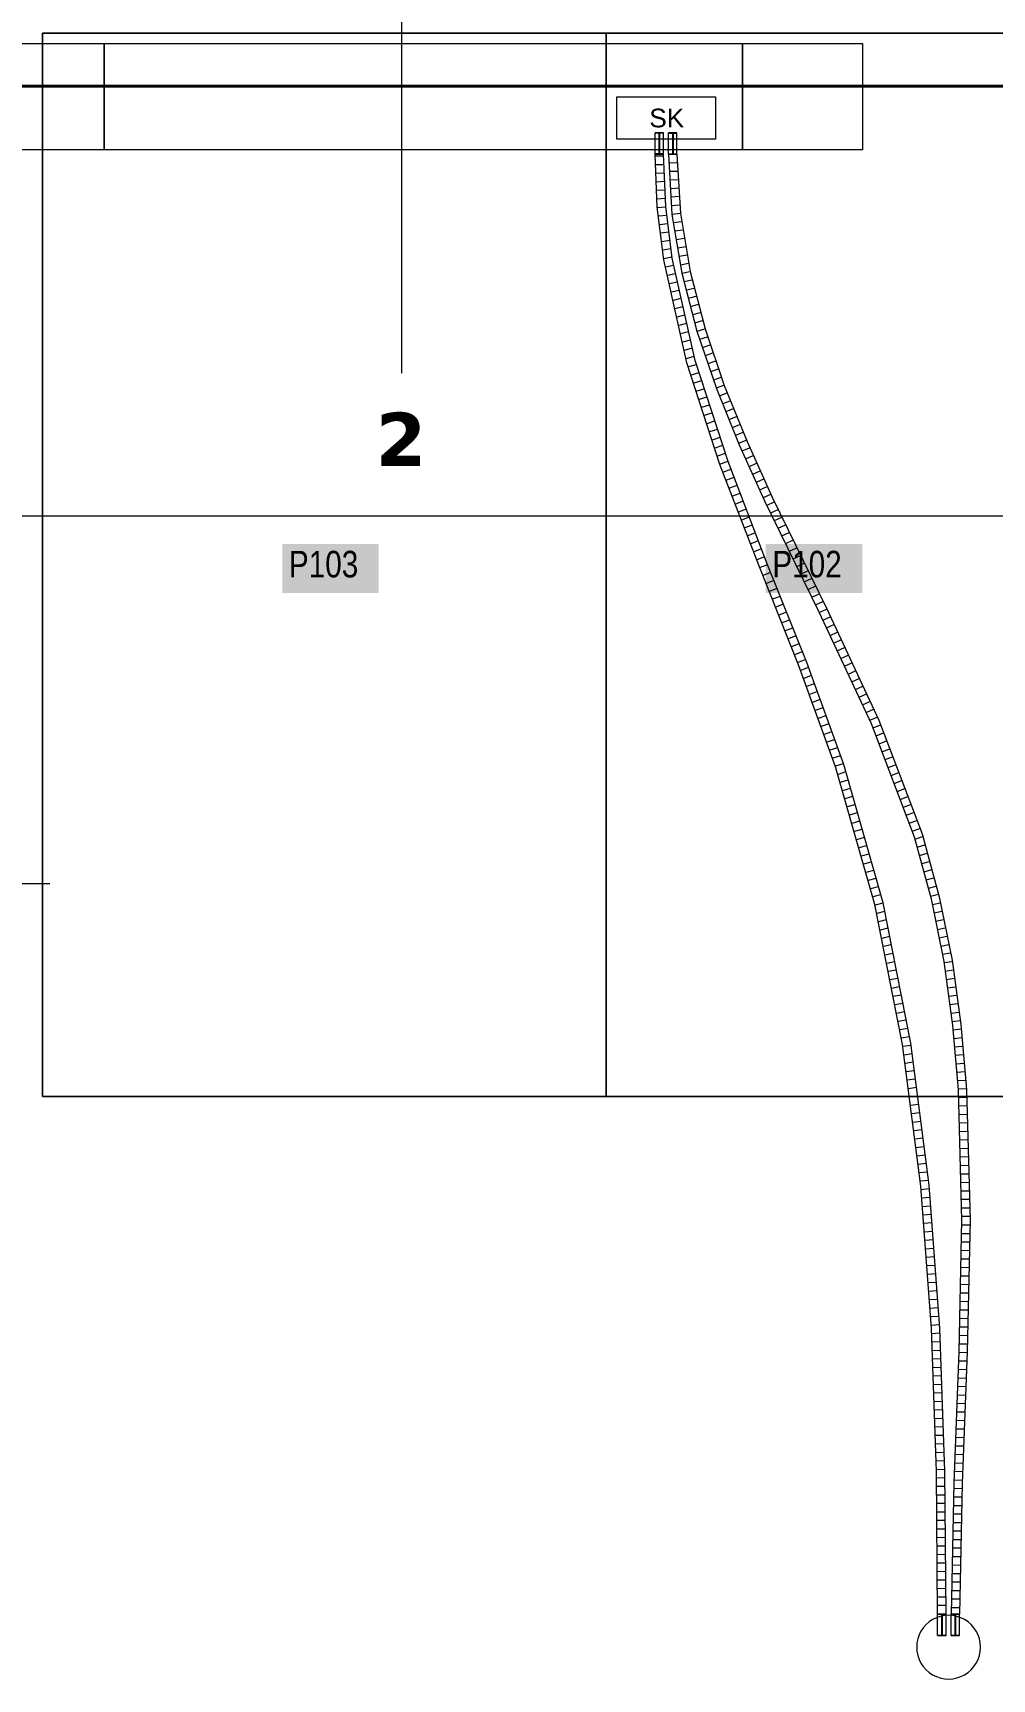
# Model space of a CAD drawing. Extents: x -882 to 613, y -179 to 366.
# Drawn here: x 168.7 to 258.9, y 64 to 218.8 of the extents above; entities that cross this region are included whole.
import ezdxf
from ezdxf.lldxf.tags import DXFTag

# ---------------------------------------------------------------- set-up
doc = ezdxf.new("R2010")
doc.units = 0
doc.layers.get('0').update_dxf_attribs({"lineweight": 13})
for name, color, linetype, lineweight, true_color in [('A-____-MATC-OTLN', 7, 'Strichpunkt - Mittel', 40, 0x0080ff), ('A-DETL-____-OTLN', 5, 'Continuous', 9, 0x0000ff), ('EL01_WAN_Röhre', 7, 'Continuous', 13, 0xff6666), ('EL01_WAN_Schlaufkasten', 1, 'Continuous', 13, 0xff0000), ('EL01_WAN_Trassen', 40, 'Continuous', 13, 0xffbf00), ('S-GRID-____-IDEN', 7, 'Continuous', 9, 0x5555aa)]:
    doc.layers.add(name, color=color, linetype=linetype, lineweight=lineweight, true_color=true_color)
for name, color, linetype, lineweight in [('C-PRKG-____-IDEN', 7, 'Continuous', 5), ('C-PRKG-____-OTLN', 7, 'Continuous', 9), ('S-GRID-____-OTLN', 7, 'Continuous', 5)]:
    doc.layers.add(name, color=color, linetype=linetype, lineweight=lineweight)
doc.styles.get("Standard").update_dxf_attribs({"font": 'arial.ttf'})
tags = doc.linetypes.add('_Rasterlinie_', pattern=[0.375, 0.2, -0.05, 0.075, -0.05]).pattern_tags.tags
tags[10:11] = [DXFTag(74, 4), DXFTag(75, 0), DXFTag(340, '0'), DXFTag(46, 1.0), DXFTag(50, 0.0), DXFTag(44, 0.0), DXFTag(45, 0.0)]
tags[8:9] = [DXFTag(74, 4), DXFTag(75, 0), DXFTag(340, '0'), DXFTag(46, 1.0), DXFTag(50, 0.0), DXFTag(44, 0.0), DXFTag(45, 0.0)]
tags[6:7] = [DXFTag(74, 4), DXFTag(75, 0), DXFTag(340, '0'), DXFTag(46, 1.0), DXFTag(50, 0.0), DXFTag(44, 0.0), DXFTag(45, 0.0)]
tags[4:5] = [DXFTag(74, 4), DXFTag(75, 0), DXFTag(340, '0'), DXFTag(46, 1.0), DXFTag(50, 0.0), DXFTag(44, 0.0), DXFTag(45, 0.0)]
tags = doc.linetypes.add('_Strichpunkt - Mittel_', pattern=[0.35, 0.15, -0.1, 0, -0.1]).pattern_tags.tags
tags[10:11] = [DXFTag(74, 4), DXFTag(75, 0), DXFTag(340, '0'), DXFTag(46, 1.0), DXFTag(50, 0.0), DXFTag(44, 0.0), DXFTag(45, 0.0)]
tags[8:9] = [DXFTag(74, 4), DXFTag(75, 0), DXFTag(340, '0'), DXFTag(46, 1.0), DXFTag(50, 0.0), DXFTag(44, 0.0), DXFTag(45, 0.0)]
tags[6:7] = [DXFTag(74, 4), DXFTag(75, 0), DXFTag(340, '0'), DXFTag(46, 1.0), DXFTag(50, 0.0), DXFTag(44, 0.0), DXFTag(45, 0.0)]
tags[4:5] = [DXFTag(74, 4), DXFTag(75, 0), DXFTag(340, '0'), DXFTag(46, 1.0), DXFTag(50, 0.0), DXFTag(44, 0.0), DXFTag(45, 0.0)]
tags = doc.linetypes.add('fein_strichliert', pattern=[4, 1, -2, 1]).pattern_tags.tags
tags[8:9] = [DXFTag(74, 4), DXFTag(75, 0), DXFTag(340, '0'), DXFTag(46, 0.0), DXFTag(50, 0.0), DXFTag(44, 0.0), DXFTag(45, 0.0)]
tags[6:7] = [DXFTag(74, 4), DXFTag(75, 0), DXFTag(340, '0'), DXFTag(46, 0.0), DXFTag(50, 0.0), DXFTag(44, 0.0), DXFTag(45, 0.0)]
tags[4:5] = [DXFTag(74, 4), DXFTag(75, 0), DXFTag(340, '0'), DXFTag(46, 0.0), DXFTag(50, 0.0), DXFTag(44, 0.0), DXFTag(45, 0.0)]
tags = doc.linetypes.add('Strichpunkt - Mittel', pattern=[0.35, 0.15, -0.1, 0, -0.1]).pattern_tags.tags
tags[10:11] = [DXFTag(74, 4), DXFTag(75, 0), DXFTag(340, '0'), DXFTag(46, 1.0), DXFTag(50, 0.0), DXFTag(44, 0.0), DXFTag(45, 0.0)]
tags[8:9] = [DXFTag(74, 4), DXFTag(75, 0), DXFTag(340, '0'), DXFTag(46, 1.0), DXFTag(50, 0.0), DXFTag(44, 0.0), DXFTag(45, 0.0)]
tags[6:7] = [DXFTag(74, 4), DXFTag(75, 0), DXFTag(340, '0'), DXFTag(46, 1.0), DXFTag(50, 0.0), DXFTag(44, 0.0), DXFTag(45, 0.0)]
tags[4:5] = [DXFTag(74, 4), DXFTag(75, 0), DXFTag(340, '0'), DXFTag(46, 1.0), DXFTag(50, 0.0), DXFTag(44, 0.0), DXFTag(45, 0.0)]
tags = doc.linetypes.add('STRICHPUNKT2', pattern=[12.7, 6.35, -3.175, 0, -3.175]).pattern_tags.tags
tags[10:11] = [DXFTag(74, 4), DXFTag(75, 0), DXFTag(340, '0'), DXFTag(46, 0.0), DXFTag(50, 0.0), DXFTag(44, 0.0), DXFTag(45, 0.0)]
tags[8:9] = [DXFTag(74, 4), DXFTag(75, 0), DXFTag(340, '0'), DXFTag(46, 0.0), DXFTag(50, 0.0), DXFTag(44, 0.0), DXFTag(45, 0.0)]
tags[6:7] = [DXFTag(74, 4), DXFTag(75, 0), DXFTag(340, '0'), DXFTag(46, 0.0), DXFTag(50, 0.0), DXFTag(44, 0.0), DXFTag(45, 0.0)]
tags[4:5] = [DXFTag(74, 4), DXFTag(75, 0), DXFTag(340, '0'), DXFTag(46, 0.0), DXFTag(50, 0.0), DXFTag(44, 0.0), DXFTag(45, 0.0)]

# ---------------------------------------------------------------- blocks, each defined once
blk = doc.blocks.new('Referenz-A0UJ2JE1XE', base_point=(-855.98, -164.75))
at = {"layer": 'A-____-MATC-OTLN', "color": 0, "linetype": 'Strichpunkt - Mittel', "ltscale": 0.4}
blk.add_line((-855.98, 213.76), (368.1, 213.76), dxfattribs=at)
at = {"layer": 'A-DETL-____-OTLN', "color": 0, "linetype": '_Strichpunkt - Mittel_', "ltscale": 0.13}
blk.add_line((170.33, 138.76), (155.93, 138.76), dxfattribs=at)
at = {"layer": 'C-PRKG-____-IDEN', "color": 7, "linetype": 'Continuous', "ltscale": 0.13, "true_color": 0xffffff}
for points in [[(192.17, 166.1), (201.25, 166.1), (192.17, 170.7)], [(201.25, 166.1), (192.17, 170.7), (201.25, 170.7)], [(237.61, 166.1), (246.69, 166.1), (237.61, 170.7)], [(246.69, 166.1), (237.61, 170.7), (246.69, 170.7)]]:
    blk.add_solid(points, dxfattribs=at)
at = {"layer": 'C-PRKG-____-OTLN', "color": 0, "linetype": 'Continuous', "ltscale": 0.13}
for p, q in [((222.63, 218.75), (169.63, 218.75)), ((169.63, 118.77), (169.63, 218.75)), ((222.63, 218.75), (169.63, 218.75)), ((169.63, 218.75), (169.63, 118.77)), ((169.63, 118.77), (169.63, 218.75)), ((169.63, 218.75), (222.63, 218.75)), ((169.63, 218.75), (169.63, 218.75)), ((275.63, 218.75), (222.63, 218.75)), ((222.63, 118.77), (222.63, 218.75)), ((275.63, 218.75), (222.63, 218.75)), ((222.63, 218.75), (222.63, 118.77)), ((222.63, 118.77), (222.63, 218.75)), ((222.63, 218.75), (275.63, 218.75)), ((222.63, 218.75), (222.63, 218.75)), ((222.63, 118.77), (222.63, 218.75)), ((222.63, 118.77), (222.63, 218.75)), ((222.63, 218.75), (222.63, 118.77)), ((222.63, 218.75), (222.63, 218.75)), ((222.63, 118.77), (169.63, 118.77)), ((169.63, 118.77), (222.63, 118.77)), ((222.63, 118.77), (169.63, 118.77)), ((169.63, 118.77), (169.63, 118.77)), ((275.63, 118.77), (222.63, 118.77)), ((222.63, 118.77), (275.63, 118.77)), ((275.63, 118.77), (222.63, 118.77)), ((222.63, 118.77), (222.63, 118.77)), ((222.63, 118.77), (222.63, 118.77))]:
    blk.add_line(p, q, dxfattribs=at)
at = {"layer": 'S-GRID-____-OTLN', "color": 0, "linetype": '_Rasterlinie_', "ltscale": 0.13}
for p, q in [((203.43, 186.76), (203.43, 354.65)), ((-855.98, 173.36), (368.1, 173.36))]:
    blk.add_line(p, q, dxfattribs=at)
at = {"layer": 'C-PRKG-____-IDEN', "color": 0, "linetype": 'Continuous', "ltscale": 0.13, "char_height": 2.5, "attachment_point": 1}
for s, insert in [('{\\W0.8;\\fArial;P103}', (192.8, 170.07)), ('{\\W0.8;\\fArial;P102}', (238.24, 170.07))]:
    blk.add_mtext(s, dxfattribs=dict(at, insert=insert))
at = {"layer": 'S-GRID-____-IDEN', "color": 0, "linetype": 'Continuous', "lineweight": 5, "ltscale": 0.13, "insert": (200.95, 183.06), "char_height": 5, "attachment_point": 1}
blk.add_mtext('{\\fVerdana|b1|i0;2}', dxfattribs=at)
blk = doc.blocks.new('Kabelkanal-A0UJ2JE3XE', base_point=(115.43, 207.76))
at = {"color": 0, "linetype": 'ByBlock', "lineweight": -2, "ltscale": 0.13}
for p, q in [((115.43, 207.76), (115.43, 217.76)), ((115.43, 217.76), (175.43, 217.76)), ((175.43, 217.76), (175.43, 207.76)), ((175.43, 207.76), (115.43, 207.76))]:
    blk.add_line(p, q, dxfattribs=at)
blk = doc.blocks.new('Kabelkanal-A0UJ2JELXE', base_point=(175.43, 207.76))
at = {"color": 0, "linetype": 'ByBlock', "lineweight": -2, "ltscale": 0.13}
for p, q in [((175.43, 207.76), (175.43, 217.76)), ((175.43, 217.76), (235.43, 217.76)), ((235.43, 217.76), (235.43, 207.76)), ((235.43, 207.76), (175.43, 207.76))]:
    blk.add_line(p, q, dxfattribs=at)
blk = doc.blocks.new('Kabelkanal-A0UJ2JERXE', base_point=(235.43, 207.76))
at = {"color": 0, "linetype": 'ByBlock', "lineweight": -2, "ltscale": 0.13}
for p, q in [((235.43, 207.76), (235.43, 217.76)), ((235.43, 217.76), (246.72, 217.76)), ((246.72, 217.76), (246.72, 207.76)), ((246.72, 207.76), (235.43, 207.76))]:
    blk.add_line(p, q, dxfattribs=at)
blk = doc.blocks.new('Wickelfalzrohr-A0UJ2JFDXE', base_point=(228.48, 207.35))
at = {"color": 0, "linetype": 'ByBlock', "lineweight": -2, "ltscale": 0.13}
for p, q in [((228.49, 209.36), (228.48, 209.36)), ((228.48, 209.36), (228.49, 209.36)), ((228.48, 207.36), (228.48, 209.36)), ((228.53, 209.36), (228.49, 209.36)), ((228.49, 209.36), (228.53, 209.36)), ((228.6, 209.36), (228.53, 209.36)), ((228.53, 209.36), (228.6, 209.35)), ((228.68, 209.37), (228.6, 209.36)), ((228.6, 209.35), (228.68, 209.35)), ((228.78, 209.37), (228.68, 209.37)), ((228.68, 209.35), (228.78, 209.35)), ((228.88, 209.37), (228.78, 209.37)), ((228.78, 209.35), (228.88, 209.35)), ((228.98, 209.37), (228.88, 209.37)), ((228.88, 209.35), (228.98, 209.35)), ((229.08, 209.37), (228.98, 209.37)), ((228.98, 209.35), (229.08, 209.35)), ((229.16, 209.36), (229.08, 209.37)), ((229.08, 209.35), (229.16, 209.35)), ((229.16, 209.35), (229.23, 209.36)), ((229.23, 209.36), (229.16, 209.36)), ((229.23, 209.36), (229.27, 209.36)), ((229.27, 209.36), (229.23, 209.36)), ((229.27, 209.36), (229.28, 209.36)), ((229.28, 209.36), (229.27, 209.36)), ((229.28, 207.36), (229.28, 209.36)), ((228.49, 207.36), (228.48, 207.36)), ((228.48, 207.36), (228.49, 207.36)), ((228.53, 207.36), (228.49, 207.36)), ((228.49, 207.36), (228.53, 207.36)), ((228.6, 207.37), (228.53, 207.36)), ((228.53, 207.36), (228.6, 207.35)), ((228.68, 207.37), (228.6, 207.37)), ((228.6, 207.35), (228.68, 207.35)), ((228.78, 207.37), (228.68, 207.37)), ((228.68, 207.35), (228.78, 207.35)), ((228.88, 207.37), (228.78, 207.37)), ((228.78, 207.35), (228.88, 207.35)), ((228.98, 207.37), (228.88, 207.37)), ((228.88, 207.35), (228.98, 207.35)), ((229.08, 207.37), (228.98, 207.37)), ((228.98, 207.35), (229.08, 207.35)), ((229.16, 207.37), (229.08, 207.37)), ((229.08, 207.35), (229.16, 207.35)), ((229.23, 207.36), (229.16, 207.37)), ((229.16, 207.35), (229.23, 207.36)), ((229.23, 207.36), (229.27, 207.36)), ((229.27, 207.36), (229.23, 207.36)), ((229.27, 207.36), (229.28, 207.36)), ((229.28, 207.36), (229.27, 207.36))]:
    blk.add_line(p, q, dxfattribs=at)
at = {"color": 0, "linetype": 'STRICHPUNKT2', "lineweight": 25, "ltscale": 0.25}
blk.add_line((228.88, 209.36), (228.88, 207.36), dxfattribs=at)
blk = doc.blocks.new('Flexrohr-A0UJ2JFFXE', base_point=(228.48, 70.1))
at = {"color": 0, "linetype": 'ByBlock', "lineweight": -2, "ltscale": 0.13}
for p, q in [((228.49, 207.36), (228.48, 207.36)), ((228.48, 207.36), (228.49, 207.36)), ((228.48, 207.36), (228.81, 201.7)), ((228.53, 207.36), (228.49, 207.36)), ((228.49, 207.36), (228.53, 207.36)), ((228.53, 207.36), (228.6, 207.37)), ((228.6, 207.35), (228.53, 207.36)), ((228.55, 206.56), (229.3, 206.57)), ((228.6, 207.37), (228.68, 207.37)), ((228.68, 207.35), (228.6, 207.35)), ((228.68, 207.37), (228.78, 207.37)), ((228.78, 207.35), (228.68, 207.35)), ((228.78, 207.37), (228.88, 207.37)), ((228.88, 207.35), (228.78, 207.35)), ((228.88, 207.37), (228.98, 207.37)), ((228.98, 207.35), (228.88, 207.35)), ((228.98, 207.37), (229.08, 207.37)), ((229.08, 207.35), (228.98, 207.35)), ((229.08, 207.37), (229.16, 207.37)), ((229.16, 207.35), (229.08, 207.35)), ((229.16, 207.37), (229.23, 207.36)), ((229.23, 207.36), (229.16, 207.35)), ((229.27, 207.36), (229.23, 207.36)), ((229.23, 207.36), (229.27, 207.36)), ((229.28, 207.36), (229.27, 207.36)), ((229.27, 207.36), (229.28, 207.36)), ((229.28, 207.36), (229.6, 201.79)), ((228.6, 205.75), (229.35, 205.77)), ((228.64, 204.95), (229.39, 204.98)), ((228.69, 204.14), (229.44, 204.19)), ((228.74, 203.34), (229.48, 203.4)), ((228.78, 202.53), (229.53, 202.6)), ((228.81, 201.7), (229.73, 196.16)), ((228.83, 201.73), (229.58, 201.81)), ((229.6, 201.79), (230.51, 196.33)), ((228.96, 200.93), (229.7, 201.03)), ((229.09, 200.14), (229.83, 200.24)), ((229.22, 199.34), (229.96, 199.46)), ((229.35, 198.55), (230.1, 198.68)), ((229.49, 197.76), (230.23, 197.89)), ((229.62, 196.96), (230.36, 197.11)), ((229.73, 196.16), (231.15, 190.71)), ((229.75, 196.17), (230.49, 196.32)), ((229.95, 195.39), (230.69, 195.55)), ((230.51, 196.33), (231.92, 190.94)), ((230.16, 194.61), (230.89, 194.78)), ((230.36, 193.83), (231.09, 194.02)), ((230.56, 193.05), (231.29, 193.25)), ((230.77, 192.28), (231.49, 192.48)), ((230.97, 191.5), (231.69, 191.71)), ((231.15, 190.71), (232.98, 185.34)), ((231.17, 190.72), (231.89, 190.94)), ((231.92, 190.94), (233.73, 185.62)), ((231.43, 189.96), (232.15, 190.18)), ((231.69, 189.2), (232.41, 189.43)), ((231.95, 188.44), (232.66, 188.67)), ((232.21, 187.68), (232.92, 187.92)), ((232.47, 186.92), (233.18, 187.17)), ((232.73, 186.16), (233.44, 186.41)), ((232.98, 185.34), (235.14, 180.04)), ((232.99, 185.4), (233.69, 185.66)), ((233.29, 184.65), (233.99, 184.92)), ((233.59, 183.91), (234.29, 184.18)), ((233.73, 185.62), (235.87, 180.35)), ((233.89, 183.17), (234.59, 183.44)), ((234.19, 182.42), (234.89, 182.7)), ((234.5, 181.68), (235.19, 181.96)), ((234.8, 180.93), (235.49, 181.23)), ((235.1, 180.19), (235.79, 180.49)), ((235.14, 180.04), (237.52, 174.77)), ((235.42, 179.46), (236.11, 179.76)), ((235.87, 180.35), (238.24, 175.12)), ((235.76, 178.73), (236.44, 179.03)), ((236.09, 178), (236.77, 178.3)), ((236.42, 177.27), (237.1, 177.58)), ((236.75, 176.54), (237.43, 176.85)), ((237.08, 175.8), (237.76, 176.12)), ((237.41, 175.07), (238.09, 175.4)), ((238.24, 175.12), (243.33, 164.67)), ((237.52, 174.77), (242.6, 164.33)), ((237.75, 174.35), (238.43, 174.67)), ((238.1, 173.63), (238.78, 173.95)), ((238.45, 172.91), (239.13, 173.23)), ((238.8, 172.19), (239.48, 172.52)), ((239.15, 171.47), (239.83, 171.8)), ((239.5, 170.75), (240.18, 171.08)), ((239.85, 170.03), (240.53, 170.36)), ((240.2, 169.31), (240.88, 169.64)), ((240.55, 168.6), (241.23, 168.92)), ((240.9, 167.88), (241.58, 168.2)), ((241.25, 167.16), (241.93, 167.48)), ((241.6, 166.44), (242.28, 166.76)), ((241.95, 165.72), (242.63, 166.04)), ((242.3, 165), (242.98, 165.32)), ((242.6, 164.33), (247.53, 153.85)), ((242.65, 164.28), (243.33, 164.6)), ((243.33, 164.67), (248.26, 154.16)), ((242.99, 163.56), (243.67, 163.88)), ((243.33, 162.83), (244.01, 163.15)), ((243.67, 162.11), (244.35, 162.43)), ((244.01, 161.39), (244.69, 161.7)), ((244.35, 160.66), (245.03, 160.98)), ((244.69, 159.94), (245.38, 160.25)), ((245.03, 159.22), (245.72, 159.53)), ((245.37, 158.49), (246.06, 158.8)), ((245.71, 157.77), (246.4, 158.08)), ((246.05, 157.05), (246.74, 157.35)), ((246.39, 156.33), (247.08, 156.63)), ((246.73, 155.6), (247.42, 155.9)), ((247.07, 154.88), (247.76, 155.18)), ((247.41, 154.16), (248.1, 154.45)), ((247.53, 153.85), (251.57, 143.2)), ((247.72, 153.42), (248.41, 153.71)), ((248.26, 154.16), (252.33, 143.46)), ((248, 152.67), (248.69, 152.96)), ((248.28, 151.93), (248.98, 152.21)), ((248.57, 151.18), (249.26, 151.46)), ((248.85, 150.44), (249.55, 150.71)), ((249.13, 149.69), (249.83, 149.96)), ((249.42, 148.94), (250.12, 149.22)), ((249.7, 148.2), (250.4, 148.47)), ((249.98, 147.45), (250.69, 147.72)), ((250.27, 146.71), (250.97, 146.97)), ((250.55, 145.96), (251.26, 146.22)), ((250.83, 145.21), (251.54, 145.47)), ((251.12, 144.47), (251.83, 144.72)), ((251.4, 143.72), (252.11, 143.97)), ((251.57, 143.2), (253.16, 137.37)), ((251.66, 142.97), (252.37, 143.21)), ((251.87, 142.2), (252.59, 142.43)), ((252.33, 143.46), (253.94, 137.55)), ((252.08, 141.44), (252.8, 141.66)), ((252.29, 140.67), (253.01, 140.88)), ((252.5, 139.9), (253.22, 140.11)), ((252.71, 139.13), (253.43, 139.33)), ((252.92, 138.37), (253.64, 138.55)), ((253.12, 137.6), (253.86, 137.78)), ((253.16, 137.37), (254.35, 131.45)), ((253.3, 136.82), (254.03, 136.99)), ((253.45, 136.04), (254.19, 136.2)), ((253.94, 137.55), (255.14, 131.58)), ((253.61, 135.26), (254.34, 135.42)), ((253.77, 134.48), (254.5, 134.63)), ((253.92, 133.7), (254.66, 133.84)), ((254.08, 132.92), (254.82, 133.06)), ((254.23, 132.14), (254.97, 132.27)), ((255.14, 131.58), (255.97, 125.54)), ((254.35, 131.45), (255.17, 125.45)), ((254.38, 131.36), (255.13, 131.48)), ((254.49, 130.57), (255.24, 130.68)), ((254.6, 129.78), (255.35, 129.89)), ((254.71, 128.99), (255.46, 129.09)), ((254.82, 128.2), (255.56, 128.3)), ((254.93, 127.41), (255.67, 127.51)), ((255.04, 126.62), (255.78, 126.71)), ((255.15, 125.83), (255.89, 125.92)), ((255.17, 125.45), (255.7, 119.41)), ((255.97, 125.54), (256.5, 119.44)), ((255.23, 125.04), (255.98, 125.12)), ((255.3, 124.24), (256.05, 124.32)), ((255.37, 123.45), (256.12, 123.52)), ((255.44, 122.66), (256.19, 122.72)), ((255.51, 121.86), (256.26, 121.92)), ((255.58, 121.07), (256.33, 121.12)), ((255.65, 120.28), (256.4, 120.32)), ((255.7, 119.41), (256.03, 107.15)), ((255.71, 119.48), (256.46, 119.52)), ((256.5, 119.44), (256.83, 107.15)), ((255.74, 118.68), (256.49, 118.72)), ((255.76, 117.89), (256.51, 117.92)), ((255.78, 117.09), (256.53, 117.12)), ((255.8, 116.29), (256.56, 116.32)), ((255.83, 115.49), (256.58, 115.52)), ((255.85, 114.69), (256.6, 114.72)), ((255.87, 113.9), (256.62, 113.92)), ((255.89, 113.1), (256.64, 113.12)), ((255.91, 112.3), (256.67, 112.31)), ((255.94, 111.5), (256.69, 111.51)), ((255.96, 110.7), (256.71, 110.71)), ((255.98, 109.9), (256.73, 109.91)), ((256, 109.11), (256.75, 109.11)), ((256.03, 107.15), (255.76, 94.79)), ((256.02, 108.31), (256.77, 108.31)), ((256.04, 107.51), (256.8, 107.51)), ((256.83, 107.15), (256.56, 94.76)), ((256.03, 105.91), (256.78, 105.91)), ((256.04, 106.71), (256.8, 106.71)), ((255.99, 104.32), (256.74, 104.31)), ((256.01, 105.11), (256.76, 105.11)), ((255.96, 102.72), (256.71, 102.71)), ((255.97, 103.52), (256.73, 103.51)), ((255.92, 101.12), (256.67, 101.11)), ((255.94, 101.92), (256.69, 101.91)), ((255.88, 99.52), (256.64, 99.51)), ((255.9, 100.32), (256.65, 100.31)), ((255.85, 97.93), (256.6, 97.91)), ((255.87, 98.73), (256.62, 98.71)), ((255.81, 96.33), (256.57, 96.31)), ((255.83, 97.13), (256.58, 97.11)), ((255.76, 94.79), (255.29, 82.41)), ((255.78, 94.73), (256.53, 94.71)), ((255.8, 95.53), (256.55, 95.51)), ((256.56, 94.76), (256.09, 82.39)), ((255.72, 93.13), (256.47, 93.11)), ((255.75, 93.93), (256.5, 93.91)), ((255.66, 91.54), (256.41, 91.51)), ((255.69, 92.33), (256.44, 92.31)), ((255.6, 89.94), (256.35, 89.91)), ((255.63, 90.74), (256.38, 90.71)), ((255.54, 88.34), (256.29, 88.32)), ((255.57, 89.14), (256.32, 89.12)), ((255.48, 86.74), (256.23, 86.72)), ((255.51, 87.54), (256.26, 87.52)), ((255.42, 85.14), (256.17, 85.12)), ((255.45, 85.94), (256.2, 85.92)), ((255.39, 84.34), (256.14, 84.32)), ((255.29, 82.41), (255.04, 70.11)), ((255.33, 82.74), (256.08, 82.72)), ((255.36, 83.54), (256.11, 83.52)), ((256.09, 82.39), (255.84, 70.11)), ((255.29, 81.14), (256.04, 81.13)), ((255.3, 81.95), (256.06, 81.92)), ((255.26, 79.54), (256.01, 79.53)), ((255.27, 80.34), (256.02, 80.33)), ((255.22, 77.94), (255.97, 77.93)), ((255.24, 78.74), (255.99, 78.73)), ((255.19, 76.34), (255.94, 76.33)), ((255.21, 77.14), (255.96, 77.13)), ((255.16, 74.74), (255.91, 74.73)), ((255.17, 75.54), (255.93, 75.53)), ((255.13, 73.14), (255.88, 73.14)), ((255.14, 73.94), (255.89, 73.93)), ((255.09, 71.54), (255.85, 71.54)), ((255.11, 72.34), (255.86, 72.34)), ((255.05, 70.1), (255.04, 70.11)), ((255.04, 70.11), (255.05, 70.11)), ((255.05, 70.11), (255.09, 70.11)), ((255.09, 70.1), (255.05, 70.1)), ((255.08, 70.74), (255.83, 70.74)), ((255.09, 70.11), (255.16, 70.11)), ((255.16, 70.1), (255.09, 70.1)), ((255.16, 70.11), (255.24, 70.11)), ((255.24, 70.1), (255.16, 70.1)), ((255.24, 70.11), (255.34, 70.11)), ((255.34, 70.1), (255.24, 70.1)), ((255.34, 70.11), (255.44, 70.11)), ((255.44, 70.1), (255.34, 70.1)), ((255.44, 70.11), (255.54, 70.11)), ((255.54, 70.1), (255.44, 70.1)), ((255.54, 70.11), (255.64, 70.11)), ((255.64, 70.1), (255.54, 70.1)), ((255.64, 70.11), (255.72, 70.11)), ((255.72, 70.1), (255.64, 70.1)), ((255.72, 70.11), (255.79, 70.11)), ((255.79, 70.1), (255.72, 70.1)), ((255.79, 70.11), (255.83, 70.11)), ((255.83, 70.1), (255.79, 70.1)), ((255.84, 70.11), (255.83, 70.1)), ((255.83, 70.11), (255.84, 70.11))]:
    blk.add_line(p, q, dxfattribs=at)
blk = doc.blocks.new('Abzweigdose rund UP-A0UJ2JFHXE', base_point=(251.81, 64.01))
at = {"color": 0, "linetype": 'ByBlock', "lineweight": -2, "ltscale": 0.13}
for p, q in [((253.66, 69.78), (253.31, 69.61)), ((254.03, 69.9), (253.66, 69.78)), ((254.42, 69.98), (254.03, 69.9)), ((254.81, 70.01), (254.42, 69.98)), ((255.2, 69.98), (254.81, 70.01)), ((255.59, 69.9), (255.2, 69.98)), ((255.96, 69.78), (255.59, 69.9)), ((256.31, 69.61), (255.96, 69.78)), ((252.04, 68.16), (251.91, 67.78)), ((252.21, 68.51), (252.04, 68.16)), ((252.43, 68.83), (252.21, 68.51)), ((252.69, 69.13), (252.43, 68.83)), ((252.99, 69.39), (252.69, 69.13)), ((253.31, 69.61), (252.99, 69.39)), ((256.64, 69.39), (256.31, 69.61)), ((256.93, 69.13), (256.64, 69.39)), ((257.19, 68.83), (256.93, 69.13)), ((257.41, 68.51), (257.19, 68.83)), ((257.58, 68.16), (257.41, 68.51)), ((257.71, 67.78), (257.58, 68.16)), ((251.84, 67.4), (251.81, 67.01)), ((251.81, 67.01), (251.84, 66.62)), ((251.91, 67.78), (251.84, 67.4)), ((251.84, 66.62), (251.91, 66.23)), ((257.79, 67.4), (257.71, 67.78)), ((257.71, 66.23), (257.79, 66.62)), ((257.81, 67.01), (257.79, 67.4)), ((257.79, 66.62), (257.81, 67.01)), ((251.91, 66.23), (252.04, 65.86)), ((252.04, 65.86), (252.21, 65.51)), ((252.21, 65.51), (252.43, 65.18)), ((252.43, 65.18), (252.69, 64.89)), ((256.93, 64.89), (257.19, 65.18)), ((257.19, 65.18), (257.41, 65.51)), ((257.41, 65.51), (257.58, 65.86)), ((257.58, 65.86), (257.71, 66.23)), ((252.69, 64.89), (252.99, 64.63)), ((252.99, 64.63), (253.31, 64.41)), ((253.31, 64.41), (253.66, 64.24)), ((253.66, 64.24), (254.03, 64.11)), ((254.03, 64.11), (254.42, 64.03)), ((254.42, 64.03), (254.81, 64.01)), ((254.81, 64.01), (255.2, 64.03)), ((255.2, 64.03), (255.59, 64.11)), ((255.59, 64.11), (255.96, 64.24)), ((255.96, 64.24), (256.31, 64.41)), ((256.31, 64.41), (256.64, 64.63)), ((256.64, 64.63), (256.93, 64.89))]:
    blk.add_line(p, q, dxfattribs=at)
blk = doc.blocks.new('Wickelfalzrohr-A0UJ2JG5XE', base_point=(253.78, 68.1))
at = {"color": 0, "linetype": 'ByBlock', "lineweight": -2, "ltscale": 0.13}
for p, q in [((253.79, 70.11), (253.78, 70.11)), ((253.78, 70.11), (253.79, 70.1)), ((253.78, 68.11), (253.78, 70.11)), ((253.83, 70.11), (253.79, 70.11)), ((253.79, 70.1), (253.83, 70.1)), ((253.9, 70.11), (253.83, 70.11)), ((253.83, 70.1), (253.9, 70.1)), ((253.98, 70.11), (253.9, 70.11)), ((253.9, 70.1), (253.98, 70.1)), ((254.08, 70.11), (253.98, 70.11)), ((253.98, 70.1), (254.08, 70.1)), ((254.18, 70.11), (254.08, 70.11)), ((254.08, 70.1), (254.18, 70.1)), ((254.28, 70.11), (254.18, 70.11)), ((254.18, 70.1), (254.28, 70.1)), ((254.38, 70.11), (254.28, 70.11)), ((254.28, 70.1), (254.38, 70.1)), ((254.46, 70.11), (254.38, 70.11)), ((254.38, 70.1), (254.46, 70.1)), ((254.53, 70.11), (254.46, 70.11)), ((254.46, 70.1), (254.53, 70.1)), ((254.57, 70.11), (254.53, 70.11)), ((254.53, 70.1), (254.57, 70.1)), ((254.57, 70.1), (254.58, 70.11)), ((254.58, 70.11), (254.57, 70.11)), ((254.58, 68.11), (254.58, 70.11)), ((253.79, 68.11), (253.78, 68.11)), ((253.78, 68.11), (253.79, 68.11)), ((253.83, 68.11), (253.79, 68.11)), ((253.79, 68.11), (253.83, 68.1)), ((253.9, 68.11), (253.83, 68.11)), ((253.83, 68.1), (253.9, 68.1)), ((253.98, 68.11), (253.9, 68.11)), ((253.9, 68.1), (253.98, 68.1)), ((254.08, 68.11), (253.98, 68.11)), ((253.98, 68.1), (254.08, 68.1)), ((254.18, 68.11), (254.08, 68.11)), ((254.08, 68.1), (254.18, 68.1)), ((254.28, 68.11), (254.18, 68.11)), ((254.18, 68.1), (254.28, 68.1)), ((254.38, 68.11), (254.28, 68.11)), ((254.28, 68.1), (254.38, 68.1)), ((254.46, 68.11), (254.38, 68.11)), ((254.38, 68.1), (254.46, 68.1)), ((254.53, 68.11), (254.46, 68.11)), ((254.46, 68.1), (254.53, 68.1)), ((254.53, 68.1), (254.57, 68.11)), ((254.57, 68.11), (254.53, 68.11)), ((254.57, 68.11), (254.58, 68.11)), ((254.58, 68.11), (254.57, 68.11))]:
    blk.add_line(p, q, dxfattribs=at)
at = {"color": 0, "linetype": 'STRICHPUNKT2', "lineweight": 25, "ltscale": 0.25}
blk.add_line((254.18, 70.11), (254.18, 68.11), dxfattribs=at)
blk = doc.blocks.new('Flexrohr-A0UJ2JGDXE', base_point=(227.22, 70.1))
at = {"color": 0, "linetype": 'ByBlock', "lineweight": -2, "ltscale": 0.13}
for p, q in [((227.22, 207.37), (227.23, 207.37)), ((227.23, 207.37), (227.22, 207.37)), ((227.43, 202.38), (227.22, 207.37)), ((227.27, 207.38), (227.23, 207.37)), ((227.23, 207.37), (227.27, 207.37)), ((227.34, 207.38), (227.27, 207.38)), ((227.42, 207.38), (227.34, 207.38)), ((227.52, 207.38), (227.42, 207.38)), ((227.62, 207.38), (227.52, 207.38)), ((227.72, 207.38), (227.62, 207.38)), ((227.82, 207.38), (227.72, 207.38)), ((227.9, 207.38), (227.82, 207.38)), ((227.97, 207.38), (227.9, 207.38)), ((228.01, 207.37), (227.97, 207.38)), ((227.97, 207.37), (228.01, 207.37)), ((228.01, 207.37), (228.02, 207.37)), ((228.02, 207.37), (228.01, 207.37)), ((228.23, 202.44), (228.02, 207.37)), ((228, 207.16), (227.25, 207.16)), ((227.27, 207.37), (227.34, 207.37)), ((228.04, 206.36), (227.29, 206.35)), ((227.34, 207.37), (227.42, 207.37)), ((227.42, 207.37), (227.52, 207.36)), ((227.52, 207.36), (227.62, 207.36)), ((227.62, 207.36), (227.72, 207.36)), ((227.72, 207.36), (227.82, 207.37)), ((227.82, 207.37), (227.9, 207.37)), ((227.9, 207.37), (227.97, 207.37)), ((228.07, 205.57), (227.32, 205.55)), ((228.11, 204.78), (227.35, 204.74)), ((228.14, 203.98), (227.39, 203.94)), ((228.17, 203.19), (227.42, 203.14)), ((228.04, 197.43), (227.43, 202.38)), ((228.21, 202.39), (227.46, 202.33)), ((228.31, 201.61), (227.56, 201.53)), ((228.82, 197.58), (228.23, 202.44)), ((228.4, 200.82), (227.66, 200.73)), ((228.5, 200.03), (227.76, 199.93)), ((228.6, 199.24), (227.85, 199.13)), ((228.69, 198.46), (227.95, 198.33)), ((230.21, 187.74), (228.04, 197.43)), ((228.79, 197.67), (228.05, 197.53)), ((228.96, 196.89), (228.22, 196.74)), ((230.98, 187.96), (228.82, 197.58)), ((229.13, 196.11), (228.39, 195.96)), ((229.3, 195.33), (228.57, 195.18)), ((229.48, 194.55), (228.74, 194.39)), ((229.65, 193.78), (228.92, 193.61)), ((229.83, 193), (229.09, 192.83)), ((230, 192.22), (229.27, 192.05)), ((230.18, 191.44), (229.45, 191.26)), ((230.35, 190.66), (229.62, 190.48)), ((230.52, 189.88), (229.8, 189.7)), ((230.7, 189.11), (229.97, 188.91)), ((230.87, 188.33), (230.15, 188.13)), ((233.32, 178.19), (230.21, 187.74)), ((231.09, 187.56), (230.36, 187.36)), ((234.08, 178.46), (230.98, 187.96)), ((231.33, 186.8), (230.61, 186.6)), ((231.58, 186.04), (230.86, 185.83)), ((231.83, 185.28), (231.11, 185.07)), ((232.08, 184.53), (231.36, 184.31)), ((232.32, 183.77), (231.6, 183.54)), ((232.57, 183.01), (231.85, 182.78)), ((232.82, 182.25), (232.1, 182.02)), ((233.06, 181.49), (232.35, 181.26)), ((233.31, 180.73), (232.6, 180.49)), ((233.56, 179.97), (232.85, 179.73)), ((233.81, 179.22), (233.1, 178.97)), ((236.97, 168.73), (233.32, 178.19)), ((234.05, 178.46), (233.35, 178.21)), ((237.71, 169.02), (234.08, 178.46)), ((234.34, 177.71), (233.63, 177.46)), ((234.63, 176.97), (233.92, 176.71)), ((234.91, 176.22), (234.21, 175.96)), ((235.2, 175.47), (234.5, 175.22)), ((235.49, 174.73), (234.78, 174.47)), ((235.78, 173.98), (235.07, 173.72)), ((236.06, 173.24), (235.36, 172.97)), ((236.35, 172.49), (235.65, 172.23)), ((236.64, 171.75), (235.93, 171.48)), ((236.92, 171), (236.22, 170.73)), ((237.21, 170.25), (236.51, 169.98)), ((237.5, 169.51), (236.8, 169.24)), ((240.73, 159.27), (236.97, 168.73)), ((237.79, 168.76), (237.09, 168.49)), ((241.47, 159.56), (237.71, 169.02)), ((238.08, 168.02), (237.38, 167.75)), ((238.38, 167.28), (237.68, 167)), ((238.67, 166.53), (237.97, 166.26)), ((238.97, 165.79), (238.27, 165.52)), ((239.27, 165.05), (238.56, 164.77)), ((239.56, 164.3), (238.86, 164.03)), ((239.86, 163.56), (239.15, 163.29)), ((240.15, 162.81), (239.45, 162.54)), ((240.45, 162.07), (239.75, 161.8)), ((240.74, 161.33), (240.04, 161.06)), ((241.04, 160.58), (240.34, 160.31)), ((241.33, 159.84), (240.63, 159.57)), ((244.95, 150), (241.47, 159.56)), ((244.19, 149.76), (240.73, 159.27)), ((241.62, 159.09), (240.91, 158.82)), ((241.89, 158.34), (241.19, 158.07)), ((242.17, 157.58), (241.46, 157.32)), ((242.44, 156.83), (241.73, 156.57)), ((242.72, 156.08), (242.01, 155.82)), ((242.99, 155.32), (242.28, 155.07)), ((243.26, 154.57), (242.55, 154.32)), ((243.54, 153.82), (242.83, 153.57)), ((243.81, 153.06), (243.1, 152.82)), ((244.09, 152.31), (243.37, 152.07)), ((244.36, 151.56), (243.65, 151.32)), ((244.64, 150.81), (243.92, 150.57)), ((244.91, 150.05), (244.19, 149.82)), ((247.87, 136.81), (244.19, 149.76)), ((245.13, 149.28), (244.42, 149.06)), ((248.65, 136.99), (244.95, 150)), ((245.35, 148.51), (244.63, 148.29)), ((245.57, 147.74), (244.85, 147.52)), ((245.79, 146.97), (245.07, 146.75)), ((246.01, 146.2), (245.29, 145.99)), ((246.23, 145.43), (245.51, 145.22)), ((246.45, 144.66), (245.72, 144.45)), ((246.67, 143.89), (245.94, 143.68)), ((246.88, 143.11), (246.16, 142.91)), ((247.1, 142.34), (246.38, 142.15)), ((247.32, 141.57), (246.6, 141.38)), ((247.54, 140.8), (246.81, 140.61)), ((247.76, 140.03), (247.03, 139.84)), ((247.98, 139.26), (247.25, 139.07)), ((248.2, 138.49), (247.47, 138.31)), ((248.42, 137.72), (247.69, 137.54)), ((250.48, 123.65), (247.87, 136.81)), ((248.63, 136.95), (247.9, 136.77)), ((251.27, 123.78), (248.65, 136.99)), ((248.79, 136.16), (248.06, 135.99)), ((248.94, 135.37), (248.21, 135.2)), ((249.1, 134.59), (248.37, 134.42)), ((249.26, 133.8), (248.52, 133.64)), ((249.41, 133.02), (248.68, 132.86)), ((249.57, 132.23), (248.83, 132.07)), ((249.72, 131.44), (248.99, 131.29)), ((249.88, 130.66), (249.14, 130.51)), ((250.03, 129.87), (249.3, 129.73)), ((250.19, 129.09), (249.45, 128.94)), ((250.35, 128.3), (249.61, 128.16)), ((250.5, 127.51), (249.76, 127.38)), ((250.66, 126.73), (249.92, 126.59)), ((250.81, 125.94), (250.07, 125.81)), ((250.97, 125.16), (250.23, 125.03)), ((251.12, 124.37), (250.38, 124.25)), ((252.19, 110.35), (250.48, 123.65)), ((251.27, 123.58), (250.52, 123.46)), ((251.37, 122.79), (250.63, 122.67)), ((252.99, 110.43), (251.27, 123.78)), ((251.47, 121.99), (250.73, 121.88)), ((251.57, 121.2), (250.83, 121.09)), ((251.68, 120.4), (250.93, 120.3)), ((251.78, 119.61), (251.04, 119.5)), ((251.88, 118.82), (251.14, 118.71)), ((251.98, 118.02), (251.24, 117.92)), ((252.09, 117.23), (251.34, 117.13)), ((252.19, 116.43), (251.44, 116.34)), ((252.29, 115.64), (251.55, 115.55)), ((252.39, 114.85), (251.65, 114.75)), ((252.5, 114.05), (251.75, 113.96)), ((252.6, 113.26), (251.85, 113.17)), ((252.7, 112.46), (251.95, 112.38)), ((252.8, 111.67), (252.06, 111.59)), ((252.91, 110.87), (252.16, 110.8)), ((253.19, 96.96), (252.19, 110.35)), ((252.99, 110.08), (252.24, 110)), ((253.99, 97), (252.99, 110.43)), ((253.05, 109.28), (252.3, 109.21)), ((253.11, 108.48), (252.36, 108.41)), ((253.17, 107.68), (252.42, 107.61)), ((253.23, 106.89), (252.48, 106.82)), ((253.29, 106.09), (252.54, 106.02)), ((253.35, 105.29), (252.6, 105.23)), ((253.41, 104.49), (252.66, 104.43)), ((253.47, 103.69), (252.72, 103.63)), ((253.53, 102.89), (252.78, 102.84)), ((253.59, 102.1), (252.84, 102.04)), ((253.65, 101.3), (252.9, 101.25)), ((253.71, 100.5), (252.96, 100.45)), ((253.77, 99.7), (253.02, 99.65)), ((253.83, 98.9), (253.08, 98.86)), ((253.89, 98.1), (253.14, 98.06)), ((253.66, 83.52), (253.19, 96.96)), ((253.95, 97.31), (253.2, 97.26)), ((253.99, 96.51), (253.24, 96.47)), ((254.46, 83.54), (253.99, 97)), ((254.01, 95.71), (253.26, 95.67)), ((254.04, 94.91), (253.29, 94.87)), ((254.07, 94.11), (253.32, 94.07)), ((254.1, 93.31), (253.35, 93.27)), ((254.13, 92.51), (253.38, 92.48)), ((254.15, 91.71), (253.4, 91.68)), ((254.18, 90.91), (253.43, 90.88)), ((254.21, 90.11), (253.46, 90.08)), ((254.24, 89.31), (253.49, 89.28)), ((254.27, 88.51), (253.51, 88.48)), ((254.29, 87.71), (253.54, 87.69)), ((254.32, 86.91), (253.57, 86.89)), ((254.35, 86.11), (253.6, 86.09)), ((254.38, 85.31), (253.63, 85.29)), ((254.41, 84.51), (253.65, 84.49)), ((254.43, 83.71), (253.68, 83.69)), ((253.78, 70.11), (253.66, 83.52)), ((254.45, 82.91), (253.69, 82.89)), ((254.45, 82.11), (253.7, 82.1)), ((254.58, 70.11), (254.46, 83.54)), ((254.46, 81.31), (253.71, 81.3)), ((254.47, 80.51), (253.71, 80.5)), ((254.47, 79.71), (253.72, 79.7)), ((254.48, 78.91), (253.73, 78.9)), ((254.49, 78.11), (253.74, 78.1)), ((254.49, 77.31), (253.74, 77.3)), ((254.5, 76.51), (253.75, 76.5)), ((254.51, 75.71), (253.76, 75.7)), ((254.52, 74.91), (253.76, 74.9)), ((254.52, 74.11), (253.77, 74.1)), ((254.53, 73.31), (253.78, 73.3)), ((254.54, 72.51), (253.78, 72.5)), ((254.54, 71.71), (253.79, 71.71)), ((253.78, 70.11), (253.79, 70.1)), ((253.79, 70.11), (253.78, 70.11)), ((253.83, 70.11), (253.79, 70.11)), ((253.79, 70.1), (253.83, 70.1)), ((254.55, 70.91), (253.8, 70.91)), ((253.9, 70.11), (253.83, 70.11)), ((253.83, 70.1), (253.9, 70.1)), ((253.98, 70.11), (253.9, 70.11)), ((253.9, 70.1), (253.98, 70.1)), ((254.08, 70.11), (253.98, 70.11)), ((253.98, 70.1), (254.08, 70.1)), ((254.18, 70.11), (254.08, 70.11)), ((254.08, 70.1), (254.18, 70.1)), ((254.28, 70.11), (254.18, 70.11)), ((254.18, 70.1), (254.28, 70.1)), ((254.38, 70.11), (254.28, 70.11)), ((254.28, 70.1), (254.38, 70.1)), ((254.46, 70.11), (254.38, 70.11)), ((254.38, 70.1), (254.46, 70.1)), ((254.53, 70.11), (254.46, 70.11)), ((254.46, 70.1), (254.53, 70.1)), ((254.57, 70.11), (254.53, 70.11)), ((254.53, 70.1), (254.57, 70.1)), ((254.57, 70.1), (254.58, 70.11)), ((254.58, 70.11), (254.57, 70.11))]:
    blk.add_line(p, q, dxfattribs=at)
blk = doc.blocks.new('Wickelfalzrohr-A0UJ2JGFXE', base_point=(227.22, 207.36))
at = {"color": 0, "linetype": 'ByBlock', "lineweight": -2, "ltscale": 0.13}
for p, q in [((227.23, 209.37), (227.22, 209.37)), ((227.22, 209.37), (227.23, 209.37)), ((227.22, 207.37), (227.22, 209.37)), ((227.27, 209.37), (227.23, 209.37)), ((227.23, 209.37), (227.27, 209.37)), ((227.34, 209.38), (227.27, 209.37)), ((227.27, 209.37), (227.34, 209.37)), ((227.42, 209.38), (227.34, 209.38)), ((227.34, 209.37), (227.42, 209.36)), ((227.52, 209.38), (227.42, 209.38)), ((227.42, 209.36), (227.52, 209.36)), ((227.62, 209.38), (227.52, 209.38)), ((227.52, 209.36), (227.62, 209.36)), ((227.72, 209.38), (227.62, 209.38)), ((227.62, 209.36), (227.72, 209.36)), ((227.82, 209.38), (227.72, 209.38)), ((227.72, 209.36), (227.82, 209.36)), ((227.9, 209.38), (227.82, 209.38)), ((227.82, 209.36), (227.9, 209.37)), ((227.97, 209.37), (227.9, 209.38)), ((227.9, 209.37), (227.97, 209.37)), ((227.97, 209.37), (228.01, 209.37)), ((228.01, 209.37), (227.97, 209.37)), ((228.01, 209.37), (228.02, 209.37)), ((228.02, 209.37), (228.01, 209.37)), ((228.02, 207.37), (228.02, 209.37)), ((227.23, 207.37), (227.22, 207.37)), ((227.22, 207.37), (227.23, 207.37)), ((227.27, 207.38), (227.23, 207.37)), ((227.23, 207.37), (227.27, 207.37)), ((227.34, 207.38), (227.27, 207.38)), ((227.42, 207.38), (227.34, 207.38)), ((227.52, 207.38), (227.42, 207.38)), ((227.62, 207.38), (227.52, 207.38)), ((227.72, 207.38), (227.62, 207.38)), ((227.82, 207.38), (227.72, 207.38)), ((227.9, 207.38), (227.82, 207.38)), ((227.97, 207.38), (227.9, 207.38)), ((228.01, 207.37), (227.97, 207.38)), ((227.97, 207.37), (228.01, 207.37)), ((228.01, 207.37), (228.02, 207.37)), ((228.02, 207.37), (228.01, 207.37)), ((227.27, 207.37), (227.34, 207.37)), ((227.34, 207.37), (227.42, 207.37)), ((227.42, 207.37), (227.52, 207.36)), ((227.52, 207.36), (227.62, 207.36)), ((227.62, 207.36), (227.72, 207.36)), ((227.72, 207.36), (227.82, 207.37)), ((227.82, 207.37), (227.9, 207.37)), ((227.9, 207.37), (227.97, 207.37))]:
    blk.add_line(p, q, dxfattribs=at)
at = {"color": 0, "linetype": 'STRICHPUNKT2', "lineweight": 25, "ltscale": 0.25}
blk.add_line((227.62, 209.37), (227.62, 207.37), dxfattribs=at)
blk = doc.blocks.new('Schlaufkasten Decke (multi)-A0UJ2JGLXE', base_point=(223.62, 208.76))
at = {"color": 0, "linetype": 'ByBlock', "lineweight": -2, "ltscale": 0.13}
for p, q in [((223.62, 212.76), (232.9, 212.76)), ((223.62, 208.76), (223.62, 212.76)), ((232.9, 212.76), (232.9, 208.76)), ((232.9, 208.76), (223.62, 208.76))]:
    blk.add_line(p, q, dxfattribs=at)
at = {"color": 0, "linetype": 'ByBlock', "lineweight": -2, "ltscale": 0.13, "insert": (226.68, 211.64), "char_height": 1.76, "attachment_point": 1}
blk.add_mtext('{\\fArial;SK}', dxfattribs=at)
blk = doc.blocks.new('Wickelfalzrohr-A0UJ2JH7XE', base_point=(255.04, 68.1))
at = {"color": 0, "linetype": 'ByBlock', "lineweight": -2, "ltscale": 0.13}
for p, q in [((255.05, 70.11), (255.04, 70.11)), ((255.04, 70.11), (255.05, 70.1)), ((255.04, 68.11), (255.04, 70.11)), ((255.09, 70.11), (255.05, 70.11)), ((255.05, 70.1), (255.09, 70.1)), ((255.16, 70.11), (255.09, 70.11)), ((255.09, 70.1), (255.16, 70.1)), ((255.24, 70.11), (255.16, 70.11)), ((255.16, 70.1), (255.24, 70.1)), ((255.34, 70.11), (255.24, 70.11)), ((255.24, 70.1), (255.34, 70.1)), ((255.44, 70.11), (255.34, 70.11)), ((255.34, 70.1), (255.44, 70.1)), ((255.54, 70.11), (255.44, 70.11)), ((255.44, 70.1), (255.54, 70.1)), ((255.64, 70.11), (255.54, 70.11)), ((255.54, 70.1), (255.64, 70.1)), ((255.72, 70.11), (255.64, 70.11)), ((255.64, 70.1), (255.72, 70.1)), ((255.79, 70.11), (255.72, 70.11)), ((255.72, 70.1), (255.79, 70.1)), ((255.83, 70.11), (255.79, 70.11)), ((255.79, 70.1), (255.83, 70.1)), ((255.83, 70.1), (255.84, 70.11)), ((255.84, 70.11), (255.83, 70.11)), ((255.84, 68.11), (255.84, 70.11)), ((255.05, 68.11), (255.04, 68.11)), ((255.04, 68.11), (255.05, 68.11)), ((255.09, 68.11), (255.05, 68.11)), ((255.05, 68.11), (255.09, 68.1)), ((255.16, 68.11), (255.09, 68.11)), ((255.09, 68.1), (255.16, 68.1)), ((255.24, 68.11), (255.16, 68.11)), ((255.16, 68.1), (255.24, 68.1)), ((255.34, 68.11), (255.24, 68.11)), ((255.24, 68.1), (255.34, 68.1)), ((255.44, 68.11), (255.34, 68.11)), ((255.34, 68.1), (255.44, 68.1)), ((255.54, 68.11), (255.44, 68.11)), ((255.44, 68.1), (255.54, 68.1)), ((255.64, 68.11), (255.54, 68.11)), ((255.54, 68.1), (255.64, 68.1)), ((255.72, 68.11), (255.64, 68.11)), ((255.64, 68.1), (255.72, 68.1)), ((255.79, 68.11), (255.72, 68.11)), ((255.72, 68.1), (255.79, 68.1)), ((255.79, 68.1), (255.83, 68.11)), ((255.83, 68.11), (255.79, 68.11)), ((255.83, 68.11), (255.84, 68.11)), ((255.84, 68.11), (255.83, 68.11))]:
    blk.add_line(p, q, dxfattribs=at)
at = {"color": 0, "linetype": 'STRICHPUNKT2', "lineweight": 25, "ltscale": 0.25}
blk.add_line((255.44, 70.11), (255.44, 68.11), dxfattribs=at)

msp = doc.modelspace()

# ---------------------------------------------------------------- block references
at = {"color": 9, "lineweight": 25, "ltscale": 0.25, "true_color": 0xc0c0c0}
msp.add_blockref('Referenz-A0UJ2JE1XE', (-855.98, -164.75), dxfattribs=at)
at = {"layer": 'EL01_WAN_Röhre', "color": 24, "ltscale": 0.13, "true_color": 0x993300}
for name, p in [('Wickelfalzrohr-A0UJ2JGFXE', (227.22, 207.36)), ('Wickelfalzrohr-A0UJ2JFDXE', (228.48, 207.35)), ('Flexrohr-A0UJ2JGDXE', (227.22, 70.1)), ('Flexrohr-A0UJ2JFFXE', (228.48, 70.1)), ('Wickelfalzrohr-A0UJ2JG5XE', (253.78, 68.1)), ('Wickelfalzrohr-A0UJ2JH7XE', (255.04, 68.1))]:
    msp.add_blockref(name, p, dxfattribs=at)
at = {"layer": 'EL01_WAN_Röhre', "color": 24, "linetype": 'fein_strichliert', "ltscale": 0.13, "true_color": 0x993300}
msp.add_blockref('Abzweigdose rund UP-A0UJ2JFHXE', (251.81, 64.01), dxfattribs=at)
at = {"layer": 'EL01_WAN_Schlaufkasten', "ltscale": 0.13}
msp.add_blockref('Schlaufkasten Decke (multi)-A0UJ2JGLXE', (223.62, 208.76), dxfattribs=at)
at = {"layer": 'EL01_WAN_Trassen', "ltscale": 0.13}
for name, p in [('Kabelkanal-A0UJ2JE3XE', (115.43, 207.76)), ('Kabelkanal-A0UJ2JELXE', (175.43, 207.76)), ('Kabelkanal-A0UJ2JERXE', (235.43, 207.76))]:
    msp.add_blockref(name, p, dxfattribs=at)

doc.saveas('drawing.dxf')
